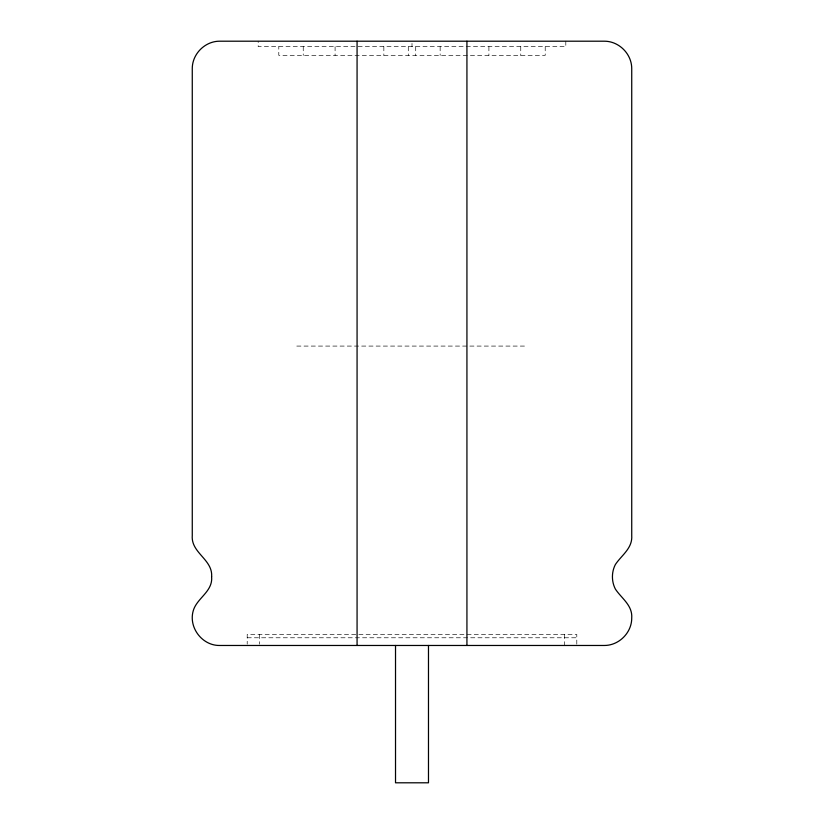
<?xml version="1.0" encoding="UTF-8"?>
<svg xmlns="http://www.w3.org/2000/svg" width="824" height="824" viewBox="0 0 824 824"><rect width="100%" height="100%" fill="white"/><g stroke="black" fill="none" stroke-linecap="round" stroke-linejoin="round"><path stroke-width="0.62" stroke-dasharray="4.12 3.09" d="M296.805 346.08L527.195 346.08M247.2 637.776L576.8 637.776M576.8 644.183L576.8 634.48L247.2 634.48L247.2 644.183M565.81 41.2L565.81 46.69L258.19 46.69L258.19 41.2M564.368 634.48L564.368 645.47M545.21 46.69L545.21 55.321L278.79 55.321L278.79 46.69M520.758 46.69L520.758 55.321M488.91 46.69L488.91 55.321M440.15 46.69L440.15 55.321M415.708 46.69L415.708 55.321M412 43.394L412 46.69M408.292 46.69L408.292 55.321M383.85 46.69L383.85 55.321M335.09 46.69L335.09 55.321M303.242 46.69L303.242 55.321M259.632 634.48L259.632 644.183"/><path stroke-width="1.24" d="M466.93 41.2L466.93 645.47M428.48 645.47L428.48 782.8L395.52 782.8L395.52 645.47M357.07 41.2L357.07 645.47M211.624 576.8C212.973 591.756 196.771 598.018 193.207 610.893C188.387 627.61 202.333 645.789 219.73 645.47L604.27 645.47C618.968 645.563 631.823 632.698 631.73 618C632.647 605.269 621.523 598.368 615.374 589.067C611.449 581.486 611.449 572.114 615.374 564.533C621.523 555.232 632.647 548.331 631.73 535.6L631.73 68.67C631.823 53.962 618.968 41.107 604.27 41.2L219.73 41.2C205.032 41.107 192.177 53.962 192.27 68.67L192.27 535.6C190.869 553.028 212.983 559.403 211.624 576.8"/></g></svg>
